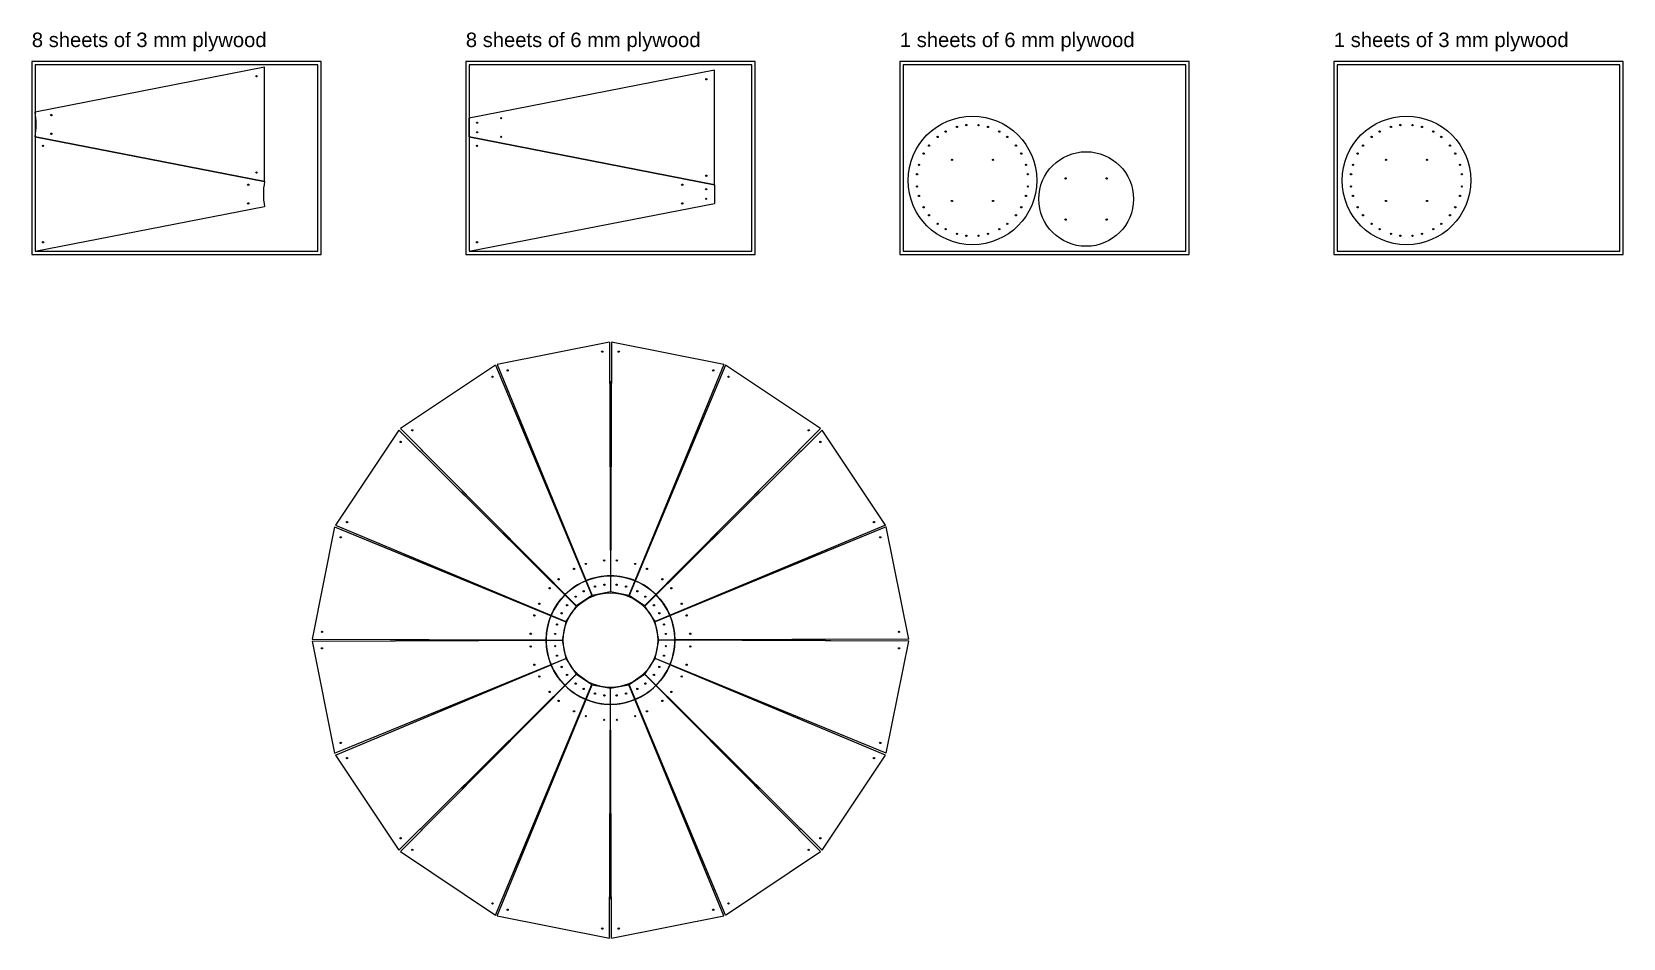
# Model space of a CAD drawing. Header units: millimetres. Extents: x -1800 to 3150, y -927 to 1893.
import ezdxf

# ---------------------------------------------------------------- set-up
doc = ezdxf.new("R2010")
doc.units = ezdxf.units.MM
doc.layers.add('Default', color=18, linetype='Continuous', true_color=0x000000)
doc.styles.add('Meters Architectural', font='Arial.ttf')

msp = doc.modelspace()

# ---------------------------------------------------------------- linework, layer by layer
at = {"layer": 'Default'}
for p, q in [((-1076, 1782.4), (-1790, 1643)), ((-1076, 1426.5), (-1076, 1782.4)), ((323.1, 1772.8), (-440, 1623.9)), ((323.1, 1416.9), (323.1, 1772.8)), ((-440, 1565.9), (-440, 1623.9)), ((-1076, 1426.5), (-1790, 1565.9)), ((-1790, 1565.9), (-1790, 1210)), ((-1790, 1565.9), (-1076, 1426.5)), ((-440, 1565.9), (-440, 1210)), ((-440, 1565.9), (323.1, 1416.9)), ((323.1, 1416.9), (-440, 1565.9)), ((323.1, 1416.9), (323.1, 1358.9)), ((-1790, 1210), (-1076, 1349.4)), ((-440, 1210), (323.1, 1358.9)), ((-3.1, 927.5), (-352.1, 858)), ((-3.1, 927.5), (-352.1, 858)), ((-3.1, 927.5), (-0.4, 200)), ((-3.1, 927.5), (-0.3, 150)), ((3.1, 927.5), (0.3, 150)), ((3.1, 927.5), (0.4, 200)), ((352.1, 858), (3.1, 927.5)), ((352.1, 858), (3.1, 927.5)), ((-357.7, 855.7), (-653.7, 658)), ((-357.7, 855.7), (-653.7, 658)), ((-357.7, 855.7), (-76.9, 184.6)), ((-357.7, 855.7), (-57.6, 138.5)), ((-352.1, 858), (-76.1, 184.9)), ((-352.1, 858), (-57.2, 138.7)), ((352.1, 858), (57.2, 138.7)), ((357.7, 855.7), (57.6, 138.5)), ((352.1, 858), (76.1, 184.9)), ((357.7, 855.7), (76.9, 184.6)), ((653.7, 658), (357.7, 855.7)), ((653.7, 658), (357.7, 855.7)), ((-658, 653.7), (-855.7, 357.7)), ((-658, 653.7), (-855.7, 357.7)), ((-658, 653.7), (-141.7, 141.1)), ((-658, 653.7), (-106.3, 105.9)), ((-653.7, 658), (-141.1, 141.7)), ((-653.7, 658), (-105.9, 106.3)), ((653.7, 658), (105.9, 106.3)), ((658, 653.7), (106.3, 105.9)), ((653.7, 658), (141.1, 141.7)), ((658, 653.7), (141.7, 141.1)), ((855.7, 357.7), (658, 653.7)), ((855.7, 357.7), (658, 653.7)), ((-858, 352.1), (-927.5, 3.1)), ((-858, 352.1), (-927.5, 3.1)), ((-858, 352.1), (-184.9, 76.1)), ((-858, 352.1), (-138.7, 57.2)), ((-855.7, 357.7), (-184.6, 76.9)), ((-855.7, 357.7), (-138.5, 57.6)), ((855.7, 357.7), (138.5, 57.6)), ((858, 352.1), (138.7, 57.2)), ((855.7, 357.7), (184.6, 76.9)), ((858, 352.1), (184.9, 76.1)), ((927.5, 3.1), (858, 352.1)), ((927.5, 3.1), (858, 352.1)), ((-0.3, 150), (-57.2, 138.7)), ((57.2, 138.7), (0.3, 150)), ((-106.3, 105.9), (-138.5, 57.6)), ((-57.6, 138.5), (-105.9, 106.3)), ((105.9, 106.3), (57.6, 138.5)), ((138.5, 57.6), (106.3, 105.9)), ((-138.7, 57.2), (-150, 0.3)), ((150, 0.3), (138.7, 57.2)), ((-927.5, 3.1), (-200, 0.4)), ((-927.5, 3.1), (-150, 0.3)), ((927.5, 3.1), (150, 0.3)), ((927.5, 3.1), (200, 0.4)), ((-927.5, -3.1), (-150, -0.3)), ((-927.5, -3.1), (-200, -0.4)), ((-927.5, -3.1), (-858, -352.1)), ((-927.5, -3.1), (-858, -352.1)), ((-150, -0.3), (-138.7, -57.2)), ((138.7, -57.2), (150, -0.3)), ((927.5, -3.1), (150, -0.3)), ((927.5, -3.1), (200, -0.4)), ((858, -352.1), (927.5, -3.1)), ((858, -352.1), (927.5, -3.1)), ((-858, -352.1), (-138.7, -57.2)), ((-858, -352.1), (-184.9, -76.1)), ((-855.7, -357.7), (-138.5, -57.6)), ((-855.7, -357.7), (-184.6, -76.9)), ((-138.5, -57.6), (-106.3, -105.9)), ((106.3, -105.9), (138.5, -57.6)), ((855.7, -357.7), (138.5, -57.6)), ((858, -352.1), (138.7, -57.2)), ((855.7, -357.7), (184.6, -76.9)), ((858, -352.1), (184.9, -76.1)), ((-658, -653.7), (-106.3, -105.9)), ((-658, -653.7), (-141.7, -141.1)), ((-653.7, -658), (-105.9, -106.3)), ((-653.7, -658), (-141.1, -141.7)), ((-357.7, -855.7), (-57.6, -138.5)), ((-352.1, -858), (-57.2, -138.7)), ((-105.9, -106.3), (-57.6, -138.5)), ((-57.2, -138.7), (-0.3, -150)), ((0.3, -150), (57.2, -138.7)), ((352.1, -858), (57.2, -138.7)), ((57.6, -138.5), (105.9, -106.3)), ((357.7, -855.7), (57.6, -138.5)), ((653.7, -658), (105.9, -106.3)), ((658, -653.7), (106.3, -105.9)), ((653.7, -658), (141.1, -141.7)), ((658, -653.7), (141.7, -141.1)), ((-357.7, -855.7), (-76.9, -184.6)), ((-352.1, -858), (-76.1, -184.9)), ((-3.1, -927.5), (-0.3, -150)), ((3.1, -927.5), (0.3, -150)), ((352.1, -858), (76.1, -184.9)), ((357.7, -855.7), (76.9, -184.6)), ((-3.1, -927.5), (-0.4, -200)), ((3.1, -927.5), (0.4, -200)), ((-855.7, -357.7), (-658, -653.7)), ((-855.7, -357.7), (-658, -653.7)), ((658, -653.7), (855.7, -357.7)), ((658, -653.7), (855.7, -357.7)), ((-653.7, -658), (-357.7, -855.7)), ((-653.7, -658), (-357.7, -855.7)), ((357.7, -855.7), (653.7, -658)), ((357.7, -855.7), (653.7, -658)), ((-352.1, -858), (-3.1, -927.5)), ((-352.1, -858), (-3.1, -927.5)), ((3.1, -927.5), (352.1, -858)), ((3.1, -927.5), (352.1, -858))]:
    msp.add_line(p, q, dxfattribs=at)
for points in [[(-1800, 1200), (-900, 1200), (-900, 1800), (-1800, 1800)], [(-1790, 1210), (-910, 1210), (-910, 1790), (-1790, 1790)], [(-450, 1200), (450, 1200), (450, 1800), (-450, 1800)], [(-440, 1210), (440, 1210), (440, 1790), (-440, 1790)], [(900, 1200), (1800, 1200), (1800, 1800), (900, 1800)], [(910, 1210), (1790, 1210), (1790, 1790), (910, 1790)], [(2250, 1200), (3150, 1200), (3150, 1800), (2250, 1800)], [(2260, 1210), (3140, 1210), (3140, 1790), (2260, 1790)]]:
    msp.add_lwpolyline(points, close=True, dxfattribs=at)
for centre, radius in [((-1101, 1754.5), 2), ((298.1, 1744.9), 2), ((-1739.1, 1633.5), 2), ((-414.6, 1609.9), 2), ((-340, 1623.9), 2), ((1125.9, 1430.3), 200), ((1042.4, 1582.2), 2), ((1077.5, 1596.7), 2), ((1106.9, 1602.6), 2), ((1144.8, 1602.6), 2), ((1174.3, 1596.7), 2), ((1209.3, 1582.2), 2), ((2475.9, 1430.3), 200), ((2392.4, 1582.2), 2), ((2427.5, 1596.7), 2), ((2456.9, 1602.6), 2), ((2494.8, 1602.6), 2), ((2524.3, 1596.7), 2), ((2559.3, 1582.2), 2), ((-1765, 1537.9), 2), ((-1739.1, 1575.5), 2), ((-415, 1537.9), 2), ((-414.6, 1579.9), 2), ((-340, 1565.9), 2), ((990.7, 1538.7), 2), ((1017.5, 1565.5), 2), ((1234.2, 1565.5), 2), ((1261.1, 1538.7), 2), ((2340.7, 1538.7), 2), ((2367.5, 1565.5), 2), ((2584.2, 1565.5), 2), ((2611.1, 1538.7), 2), ((974, 1513.8), 2), ((1061.9, 1494.3), 2), ((1189.9, 1494.3), 2), ((1277.7, 1513.8), 2), ((1479.6, 1372.4), 147.2), ((2324, 1513.8), 2), ((2411.9, 1494.3), 2), ((2539.9, 1494.3), 2), ((2627.7, 1513.8), 2), ((-1101, 1454.5), 2), ((298.1, 1444.9), 2), ((953.7, 1449.3), 2), ((959.5, 1478.7), 2), ((1292.2, 1478.7), 2), ((1298.1, 1449.3), 2), ((1415.6, 1436.4), 2), ((1543.6, 1436.4), 2), ((2303.7, 1449.3), 2), ((2309.5, 1478.7), 2), ((2642.2, 1478.7), 2), ((2648.1, 1449.3), 2), ((-1126.9, 1416.9), 2), ((223.1, 1416.9), 2), ((297.6, 1402.9), 2), ((953.7, 1411.4), 2), ((1298.1, 1411.4), 2), ((2303.7, 1411.4), 2), ((2648.1, 1411.4), 2), ((-1126.9, 1358.9), 2), ((223.1, 1358.9), 2), ((297.6, 1372.9), 2), ((959.5, 1382), 2), ((974, 1346.9), 2), ((1061.9, 1366.3), 2), ((1189.9, 1366.3), 2), ((1277.7, 1346.9), 2), ((1292.2, 1382), 2), ((2309.5, 1382), 2), ((2324, 1346.9), 2), ((2411.9, 1366.3), 2), ((2539.9, 1366.3), 2), ((2627.7, 1346.9), 2), ((2642.2, 1382), 2), ((990.7, 1322), 2), ((1017.5, 1295.2), 2), ((1234.2, 1295.2), 2), ((1261.1, 1322), 2), ((1415.6, 1308.4), 2), ((1543.6, 1308.4), 2), ((2340.7, 1322), 2), ((2367.5, 1295.2), 2), ((2584.2, 1295.2), 2), ((2611.1, 1322), 2), ((-1765, 1237.9), 2), ((-415, 1237.9), 2), ((1042.4, 1278.5), 2), ((1077.5, 1264), 2), ((1106.9, 1258.1), 2), ((1144.8, 1258.1), 2), ((1174.3, 1264), 2), ((1209.3, 1278.5), 2), ((2392.4, 1278.5), 2), ((2427.5, 1264), 2), ((2456.9, 1258.1), 2), ((2494.8, 1258.1), 2), ((2524.3, 1264), 2), ((2559.3, 1278.5), 2), ((-25.6, 897.5), 2), ((-25.6, 897.5), 2), ((25.6, 897.5), 2), ((25.6, 897.5), 2), ((-367.1, 819.4), 2), ((-367.1, 819.4), 2), ((-319.8, 839), 2), ((-319.8, 839), 2), ((319.8, 839), 2), ((319.8, 839), 2), ((367.1, 819.4), 2), ((367.1, 819.4), 2), ((-616.5, 652.7), 2), ((-616.5, 652.7), 2), ((616.5, 652.7), 2), ((616.5, 652.7), 2), ((-652.7, 616.5), 2), ((-652.7, 616.5), 2), ((652.7, 616.5), 2), ((652.7, 616.5), 2), ((-819.4, 367.1), 2), ((-819.4, 367.1), 2), ((819.4, 367.1), 2), ((819.4, 367.1), 2), ((-839, 319.8), 2), ((-839, 319.8), 2), ((839, 319.8), 2), ((839, 319.8), 2), ((-19.8, 248.1), 2), ((19.8, 248.1), 2), ((0, 0), 200), ((-113.2, 221.6), 2), ((-76.7, 236.8), 2), ((76.7, 236.8), 2), ((113.2, 221.6), 2), ((-189.4, 161.4), 2), ((-161.4, 189.4), 2), ((-83.4, 151.9), 2), ((-83.4, 151.9), 2), ((-48.4, 166.4), 2), ((-48.4, 166.4), 2), ((-19, 172.2), 2), ((-19, 172.2), 2), ((19, 172.2), 2), ((48.4, 166.4), 2), ((83.4, 151.9), 2), ((83.4, 151.9), 2), ((161.4, 189.4), 2), ((189.4, 161.4), 2), ((-221.6, 113.2), 2), ((0, 0), 147.2), ((-135.2, 108.4), 2), ((-135.2, 108.4), 2), ((-108.4, 135.2), 2), ((-108.4, 135.2), 2), ((108.4, 135.2), 2), ((108.4, 135.2), 2), ((135.2, 108.4), 2), ((135.2, 108.4), 2), ((221.6, 113.2), 2), ((-236.8, 76.7), 2), ((-166.4, 48.4), 2), ((-166.4, 48.4), 2), ((-151.9, 83.4), 2), ((-151.9, 83.4), 2), ((151.9, 83.4), 2), ((151.9, 83.4), 2), ((166.4, 48.4), 2), ((166.4, 48.4), 2), ((236.8, 76.7), 2), ((-897.5, 25.6), 2), ((-897.5, 25.6), 2), ((-248.1, 19.8), 2), ((-172.2, 19), 2), ((-172.2, 19), 2), ((172.2, 19), 2), ((172.2, 19), 2), ((248.1, 19.8), 2), ((897.5, 25.6), 2), ((897.5, 25.6), 2), ((-897.5, -25.6), 2), ((-897.5, -25.6), 2), ((-248.1, -19.8), 2), ((-172.2, -19), 2), ((-172.2, -19), 2), ((-166.4, -48.4), 2), ((-166.4, -48.4), 2), ((166.4, -48.4), 2), ((166.4, -48.4), 2), ((172.2, -19), 2), ((172.2, -19), 2), ((248.1, -19.8), 2), ((897.5, -25.6), 2), ((897.5, -25.6), 2), ((-236.8, -76.7), 2), ((-151.9, -83.4), 2), ((-151.9, -83.4), 2), ((151.9, -83.4), 2), ((151.9, -83.4), 2), ((236.8, -76.7), 2), ((-221.6, -113.2), 2), ((-135.2, -108.4), 2), ((-135.2, -108.4), 2), ((-108.4, -135.2), 2), ((-108.4, -135.2), 2), ((108.4, -135.2), 2), ((108.4, -135.2), 2), ((135.2, -108.4), 2), ((135.2, -108.4), 2), ((221.6, -113.2), 2), ((-189.4, -161.4), 2), ((-161.4, -189.4), 2), ((-83.4, -151.9), 2), ((-83.4, -151.9), 2), ((-48.4, -166.4), 2), ((-48.4, -166.4), 2), ((-19, -172.2), 2), ((-19, -172.2), 2), ((19, -172.2), 2), ((19, -172.2), 2), ((48.4, -166.4), 2), ((48.4, -166.4), 2), ((83.4, -151.9), 2), ((83.4, -151.9), 2), ((161.4, -189.4), 2), ((189.4, -161.4), 2), ((-113.2, -221.6), 2), ((-76.7, -236.8), 2), ((-19.8, -248.1), 2), ((19.8, -248.1), 2), ((76.7, -236.8), 2), ((113.2, -221.6), 2), ((-839, -319.8), 2), ((-839, -319.8), 2), ((839, -319.8), 2), ((839, -319.8), 2), ((-819.4, -367.1), 2), ((-819.4, -367.1), 2), ((819.4, -367.1), 2), ((819.4, -367.1), 2), ((-652.7, -616.5), 2), ((-652.7, -616.5), 2), ((652.7, -616.5), 2), ((652.7, -616.5), 2), ((-616.5, -652.7), 2), ((-616.5, -652.7), 2), ((616.5, -652.7), 2), ((616.5, -652.7), 2), ((-367.1, -819.4), 2), ((-367.1, -819.4), 2), ((-319.8, -839), 2), ((-319.8, -839), 2), ((319.8, -839), 2), ((319.8, -839), 2), ((367.1, -819.4), 2), ((367.1, -819.4), 2), ((-25.6, -897.5), 2), ((-25.6, -897.5), 2), ((25.6, -897.5), 2), ((25.6, -897.5), 2)]:
    msp.add_circle(centre, radius, dxfattribs=at)
for centre, start, end in [((-1986.2, 1604.5), 348.8781, 11.1219), ((-879.8, 1387.9), 168.8781, 191.1219), ((0, 0), 90.1281, 112.3719), ((0, 0), 67.6281, 89.8719), ((0, 0), 112.6281, 134.8719), ((0, 0), 45.1281, 67.3719), ((0, 0), 135.1281, 157.3719), ((0, 0), 22.6281, 44.8719), ((0, 0), 157.6281, 179.8719), ((0, 0), 0.1281, 22.3719), ((0, 0), 180.1281, 202.3719), ((0, 0), 337.6281, 359.8719), ((0, 0), 202.6281, 224.8719), ((0, 0), 315.1281, 337.3719), ((0, 0), 225.1281, 247.3719), ((0, 0), 292.6281, 314.8719), ((0, 0), 247.6281, 269.8719), ((0, 0), 270.1281, 292.3719)]:
    msp.add_arc(centre, 200, start, end, dxfattribs=at)

# ---------------------------------------------------------------- texts
at = {"layer": 'Default', "char_height": 45, "width": 1542.228, "attachment_point": 1, "style": 'Meters Architectural'}
for s, insert in [('8 sheets of 3 mm plywood ', (-1800, 1890.2)), ('8 sheets of 6 mm plywood ', (-450, 1890.2)), ('1 sheets of 6 mm plywood ', (900, 1890.2)), ('1 sheets of 3 mm plywood ', (2250, 1890.2))]:
    msp.add_mtext(s, dxfattribs=dict(at, insert=insert))

doc.saveas('drawing.dxf')
